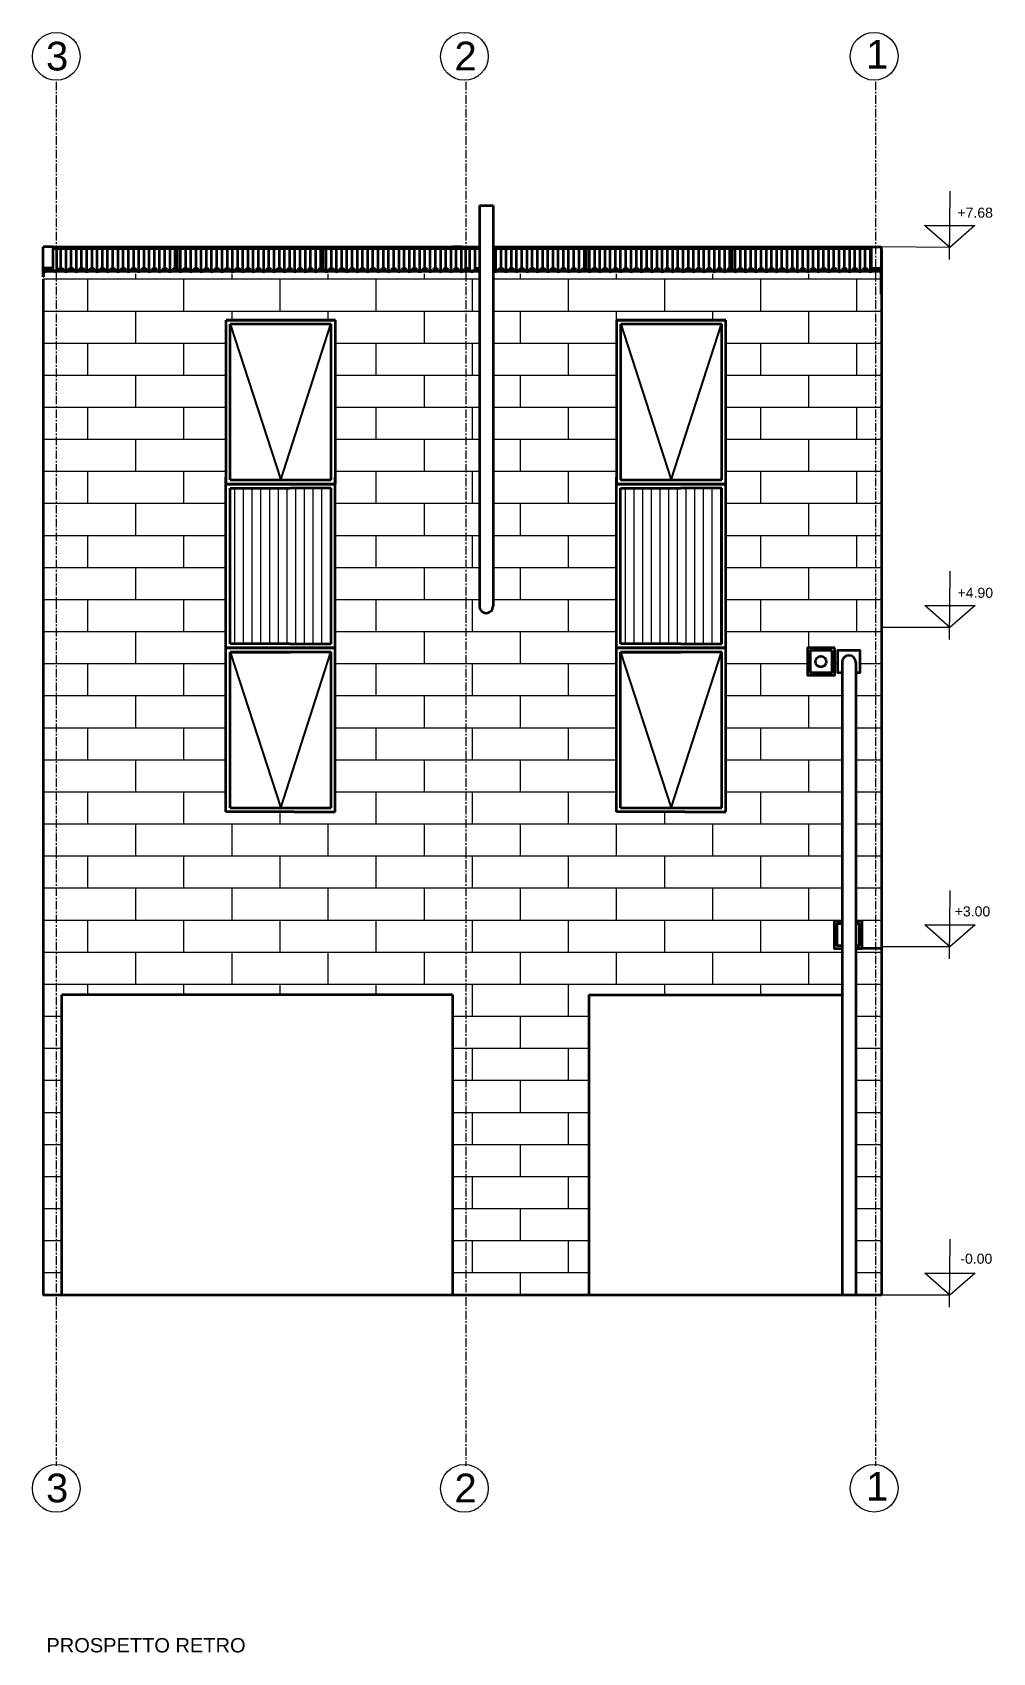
# Model space of a CAD drawing. Header units: metres. Extents: x -3394 to 4496, y 8696 to 12812.
# Drawn here: x -1877 to -1174, y 11626 to 12812 of the extents above; entities that cross this region are included whole.
import ezdxf

# ---------------------------------------------------------------- set-up
doc = ezdxf.new("R2010")
doc.units = ezdxf.units.M
doc.header["$LTSCALE"] = 5
doc.header["$MEASUREMENT"] = 0
doc.linetypes.add('CENTERX2', pattern=[4, 2.5, -0.5, 0.5, -0.5])
for name, color, linetype, lineweight in [('A-ANNO-SYMB', 3, 'Continuous', 15), ('A-ANNO-SYMBT', 1, 'CENTERX2', 9), ('A-ELEV-MBE2', 2, 'Continuous', 25), ('A-FLOR-LEVL', 5, 'Continuous', 35)]:
    doc.layers.add(name, color=color, linetype=linetype, lineweight=lineweight)
doc.layers.add('G-ANNO-NPLT', color=210, linetype='Continuous', lineweight=18, plot=False)
doc.styles.add('ARIAL', font='arial.ttf')
pattern_1 = [(0, (-8066.884, 9251.71), (0, 23.4696), []), (90, (-8066.884, 9251.71), (-35.2, 23.4696), [23.4696, -23.4696])]

msp = doc.modelspace()

# ---------------------------------------------------------------- hatches: boundary and pattern name
at = {"layer": 'G-ANNO-NPLT'}
h = msp.add_hatch(dxfattribs=at)
h.set_pattern_fill('AR-BRSTD', color=256, scale=8.8)
h.set_pattern_definition(pattern_1)
h.paths.add_polyline_path([(-1855.5, 12635.2), (-1869, 12635.2), (-1869, 12631.3), (-1869.2, 12631.3), (-1869.2, 12141.2), (-1855.5, 12141.2)])
h.paths.add_polyline_path([(-1855.5, 12107.2), (-1869.2, 12107.2), (-1869.2, 11887.2), (-1855.5, 11887.2)])
h.paths.add_polyline_path([(-1284.2, 12141.2), (-1290, 12141.2), (-1569.5, 12141.2), (-1855.5, 12141.2), (-1869.2, 12141.2), (-1869.2, 12107.2), (-1855.5, 12107.2), (-1569.5, 12107.2), (-1469.5, 12107.2), (-1284.2, 12107.2)])
h.paths.add_polyline_path([(-1255.2, 12141.2), (-1255.5, 12141.2), (-1273.7, 12141.2), (-1274.2, 12141.2), (-1274.2, 12107.2), (-1269.5, 12107.2), (-1255.2, 12107.2)])
h.paths.add_polyline_path([(-1255.5, 12107.2), (-1269.5, 12107.2), (-1274.2, 12107.2), (-1274.2, 11887.2), (-1255.5, 11887.2), (-1255.5, 11907.2)])
h = msp.add_hatch(dxfattribs=at)
h.set_pattern_fill('AR-BRSTD', color=256, scale=8.8)
h.set_pattern_definition(pattern_1)
edge = h.paths.add_edge_path()
edge.add_line((-1549.7, 12635.2), (-1569.5, 12635.2))
edge.add_line((-1569.5, 12635.2), (-1839.2, 12635.2))
edge.add_line((-1839.2, 12635.2), (-1854.5, 12635.2))
edge.add_line((-1854.5, 12635.2), (-1869, 12635.2))
edge.add_line((-1869, 12635.2), (-1869, 12631.3))
edge.add_line((-1869, 12631.3), (-1869.2, 12631.3))
edge.add_line((-1869.2, 12631.3), (-1869.2, 11887.2))
edge.add_line((-1869.2, 11887.2), (-1855.5, 11887.2))
edge.add_line((-1855.5, 11887.2), (-1855.5, 12107.2))
edge.add_line((-1855.5, 12107.2), (-1569.5, 12107.2))
edge.add_line((-1569.5, 12107.2), (-1569.5, 11887.2))
edge.add_line((-1569.5, 11887.2), (-1469.5, 11887.2))
edge.add_line((-1469.5, 11887.2), (-1469.5, 12107.2))
edge.add_line((-1469.5, 12107.2), (-1284.2, 12107.2))
edge.add_line((-1284.2, 12107.2), (-1284.2, 12141.2))
edge.add_line((-1284.2, 12141.2), (-1290, 12141.2))
edge.add_line((-1290, 12141.2), (-1290, 12161.2))
edge.add_line((-1290, 12161.2), (-1284.2, 12161.2))
edge.add_line((-1284.2, 12161.2), (-1284.2, 12343.2))
edge.add_line((-1284.2, 12343.2), (-1287.5, 12343.2))
edge.add_line((-1287.5, 12343.2), (-1287.5, 12359.2))
edge.add_line((-1287.5, 12359.2), (-1271, 12359.2))
edge.add_line((-1271, 12359.2), (-1271, 12343.2))
edge.add_line((-1271, 12343.2), (-1274.2, 12343.2))
edge.add_line((-1274.2, 12343.2), (-1274.2, 12161.2))
edge.add_line((-1274.2, 12161.2), (-1269.5, 12161.2))
edge.add_line((-1269.5, 12161.2), (-1269.5, 12141.2))
edge.add_line((-1269.5, 12141.2), (-1255.5, 12141.2))
edge.add_line((-1255.5, 12141.2), (-1255.5, 12233.2))
edge.add_line((-1255.5, 12233.2), (-1255.2, 12618.8))
edge.add_line((-1255.2, 12618.8), (-1255.5, 12618.8))
edge.add_line((-1255.5, 12618.8), (-1255.5, 12635.2))
edge.add_line((-1255.5, 12635.2), (-1539.7, 12635.2))
edge.add_line((-1539.7, 12635.2), (-1539.7, 12391.7))
edge.add_arc((-1544.7, 12391.7), 5, -180, 0, ccw=False)
edge.add_line((-1549.7, 12391.7), (-1549.7, 12635.2))
h.paths.add_polyline_path([(-1735.3, 12486.2), (-1735.2, 12601.2), (-1685.2, 12601.2), (-1655.2, 12601.2), (-1655.2, 12481.2), (-1655.3, 12356.2), (-1655.3, 12241.2), (-1685.3, 12241.2), (-1735.3, 12241.2), (-1735.3, 12356.2)], flags=16)
h.paths.add_polyline_path([(-1732.3, 12478.2), (-1688.2, 12478.2), (-1658.3, 12478.2), (-1658.3, 12364.2), (-1688.3, 12364.2), (-1732.3, 12364.2)], flags=0)
h.paths.add_polyline_path([(-1732.2, 12598.2), (-1658.2, 12598.2), (-1658.2, 12484.2), (-1732.2, 12484.2)], flags=0)
h.paths.add_polyline_path([(-1732.3, 12358.2), (-1688.3, 12358.2), (-1658.3, 12358.2), (-1658.3, 12244.2), (-1732.3, 12244.2)], flags=0)
h.paths.add_polyline_path([(-1449.3, 12486.2), (-1449.2, 12601.2), (-1399.2, 12601.2), (-1369.2, 12601.2), (-1369.2, 12481.2), (-1369.3, 12356.2), (-1369.3, 12241.2), (-1399.3, 12241.2), (-1449.3, 12241.2), (-1449.3, 12356.2)], flags=16)
h.paths.add_polyline_path([(-1446.3, 12478.2), (-1402.2, 12478.2), (-1372.3, 12478.2), (-1372.3, 12364.2), (-1402.3, 12364.2), (-1446.3, 12364.2)], flags=0)
h.paths.add_polyline_path([(-1446.2, 12598.2), (-1372.2, 12598.2), (-1372.2, 12484.2), (-1446.2, 12484.2)], flags=0)
h.paths.add_polyline_path([(-1446.3, 12358.2), (-1402.3, 12358.2), (-1372.3, 12358.2), (-1372.3, 12244.2), (-1446.3, 12244.2)], flags=0)
h.paths.add_polyline_path([(-1309.5, 12361.2), (-1289.5, 12361.2), (-1289.5, 12341.2), (-1309.5, 12341.2)], flags=16)
h.paths.add_polyline_path([(-1307.5, 12359.2), (-1291.5, 12359.2), (-1291.5, 12343.2), (-1307.5, 12343.2)], flags=0)
edge = h.paths.add_edge_path(flags=0)
edge.add_arc((-1299.7, 12351.2), 4, 0, 360)
h = msp.add_hatch(dxfattribs=at)
h.set_pattern_fill('ANSI31', color=256, scale=2, angle=405, style=0)
h.set_pattern_definition([(90, (-3697.221, 6709.079), (-6.35, 5e-15), [])])
h.paths.add_polyline_path([(-1732.3, 12364.2), (-1688.3, 12364.2), (-1658.3, 12364.2), (-1658.3, 12478.2), (-1688.2, 12478.2), (-1732.3, 12478.2)])
h = msp.add_hatch(dxfattribs=at)
h.set_pattern_fill('ANSI31', color=256, scale=2, angle=405, style=0)
h.set_pattern_definition([(90, (-3411.221, 6709.079), (-6.35, 5e-15), [])])
h.paths.add_polyline_path([(-1446.3, 12364.2), (-1402.3, 12364.2), (-1372.3, 12364.2), (-1372.3, 12478.2), (-1402.2, 12478.2), (-1446.3, 12478.2)])

# ---------------------------------------------------------------- linework, layer by layer
at = {"layer": 'A-ANNO-SYMB'}
for p, q in [((-1205.5, 12645.7), (-1205.1, 12695.6)), ((-1205.4, 12367.4), (-1205, 12417.3)), ((-1205.4, 12133.5), (-1205, 12183.5)), ((-1205.4, 11878.5), (-1205, 11928.4))]:
    msp.add_line(p, q, dxfattribs=at)
at = {"layer": 'A-ANNO-SYMB', "ltscale": 0.8}
for p, q in [((-1205.3, 12654.4), (-1255.2, 12654.8)), ((-1205.2, 12376.1), (-1255.2, 12376.1)), ((-1205.2, 12142.3), (-1255.2, 12142.3)), ((-1205.2, 11887.2), (-1255.2, 11887.2))]:
    msp.add_line(p, q, dxfattribs=at)
at = {"layer": 'A-ANNO-SYMB'}
for points in [[(-1205.3, 12654.4), (-1223.7, 12670.6), (-1186.9, 12670.6)], [(-1205.2, 12376.1), (-1223.6, 12392.3), (-1186.8, 12392.3)], [(-1205.2, 12142.3), (-1223.6, 12158.5), (-1186.8, 12158.5)], [(-1205.2, 11887.2), (-1223.6, 11903.4), (-1186.8, 11903.4)]]:
    msp.add_lwpolyline(points, close=True, dxfattribs=at)
for centre in [(-1859.6, 12794.3), (-1560.7, 12794.3), (-1260.7, 12794.4), (-1859.6, 11745.8), (-1560.7, 11745.8), (-1260.7, 11745.9)]:
    msp.add_circle(centre, 17.5, dxfattribs=at)
at = {"layer": 'A-ANNO-SYMBT', "ltscale": 0.5}
for p, q in [((-1859.6, 12775.8), (-1859.6, 11762.3)), ((-1559.6, 12775.8), (-1559.6, 11762.3)), ((-1259.6, 12775.8), (-1259.6, 11762.3))]:
    msp.add_line(p, q, dxfattribs=at)
at = {"layer": 'A-ELEV-MBE2', "ltscale": 0.8}
for p, q in [((-1732.2, 12598.2), (-1695.2, 12484.2)), ((-1695.2, 12484.2), (-1658.5, 12598.2)), ((-1446.2, 12598.2), (-1409.2, 12484.2)), ((-1409.2, 12484.2), (-1372.5, 12598.2)), ((-1732.2, 12358.2), (-1695.2, 12244.2)), ((-1695.2, 12244.2), (-1658.5, 12358.2)), ((-1446.3, 12358.2), (-1409.2, 12244.2)), ((-1409.2, 12244.2), (-1372.5, 12358.2))]:
    msp.add_line(p, q, dxfattribs=at)
at = {"layer": 'A-FLOR-LEVL'}
for p, q in [((-1549.7, 12685.2), (-1549.7, 12391.7)), ((-1549.7, 12685.2), (-1539.7, 12685.2)), ((-1539.7, 12685.2), (-1539.7, 12391.7)), ((-1861.9, 12654.8), (-1869.2, 12654.8)), ((-1869.2, 12632.9), (-1869.2, 12654.8)), ((-1862.9, 12654.8), (-1849.2, 12654.8)), ((-1861.9, 12653.7), (-1849.2, 12653.7)), ((-1861.9, 12639.1), (-1861.9, 12653.7)), ((-1859.1, 12637.3), (-1859.1, 12653.7)), ((-1856.3, 12639.1), (-1856.3, 12653.7)), ((-1854.5, 12654.8), (-1577.3, 12654.8)), ((-1854.5, 12653.7), (-1577.3, 12653.7)), ((-1852.4, 12637.3), (-1852.4, 12653.7)), ((-1852.4, 12637.3), (-1852.4, 12653.7)), ((-1848.6, 12639.1), (-1848.6, 12653.7)), ((-1844.8, 12637.3), (-1844.8, 12653.7)), ((-1841, 12639.1), (-1841, 12653.7)), ((-1839.2, 12654.8), (-1562.1, 12654.8)), ((-1839.2, 12653.7), (-1562.1, 12653.7)), ((-1837.2, 12637.3), (-1837.2, 12653.7)), ((-1833.4, 12639.1), (-1833.4, 12653.7)), ((-1829.6, 12637.3), (-1829.6, 12653.7)), ((-1825.8, 12639.1), (-1825.8, 12653.7)), ((-1822, 12637.3), (-1822, 12653.7)), ((-1818.2, 12639.1), (-1818.2, 12653.7)), ((-1814.3, 12637.3), (-1814.3, 12653.7)), ((-1810.5, 12639.1), (-1810.5, 12653.7)), ((-1806.7, 12637.3), (-1806.7, 12653.7)), ((-1802.9, 12639.1), (-1802.9, 12653.7)), ((-1799.1, 12637.3), (-1799.1, 12653.7)), ((-1795.3, 12639.1), (-1795.3, 12653.7)), ((-1791.5, 12637.3), (-1791.5, 12653.7)), ((-1787.7, 12639.1), (-1787.7, 12653.7)), ((-1783.9, 12637.3), (-1783.9, 12653.7)), ((-1780.1, 12639.1), (-1780.1, 12653.7)), ((-1776.2, 12637.3), (-1776.2, 12653.7)), ((-1772.4, 12639.1), (-1772.4, 12653.7)), ((-1770.9, 12637.9), (-1770.9, 12653.7)), ((-1768.6, 12637.3), (-1768.6, 12653.7)), ((-1768.6, 12637.3), (-1768.6, 12650.7)), ((-1764.8, 12639.1), (-1764.8, 12653.7)), ((-1764.8, 12639.1), (-1764.8, 12652)), ((-1761, 12637.3), (-1761, 12653.7)), ((-1761, 12637.3), (-1761, 12652)), ((-1757.2, 12639.1), (-1757.2, 12653.7)), ((-1753.4, 12637.3), (-1753.4, 12653.7)), ((-1749.6, 12639.1), (-1749.6, 12653.7)), ((-1745.8, 12637.3), (-1745.8, 12653.7)), ((-1742, 12639.1), (-1742, 12653.7)), ((-1738.1, 12637.3), (-1738.1, 12653.7)), ((-1734.3, 12639.1), (-1734.3, 12653.7)), ((-1730.5, 12637.3), (-1730.5, 12653.7)), ((-1726.7, 12639.1), (-1726.7, 12653.7)), ((-1722.9, 12637.3), (-1722.9, 12653.7)), ((-1719.1, 12639.1), (-1719.1, 12653.7)), ((-1715.3, 12637.3), (-1715.3, 12653.7)), ((-1711.5, 12639.1), (-1711.5, 12653.7)), ((-1707.7, 12637.3), (-1707.7, 12653.7)), ((-1703.9, 12639.1), (-1703.9, 12653.7)), ((-1700, 12637.3), (-1700, 12653.7)), ((-1696.2, 12639.1), (-1696.2, 12653.7)), ((-1692.4, 12637.3), (-1692.4, 12653.7)), ((-1688.6, 12639.1), (-1688.6, 12653.7)), ((-1684.8, 12637.3), (-1684.8, 12653.7)), ((-1681, 12639.1), (-1681, 12653.7)), ((-1677.2, 12637.3), (-1677.2, 12653.7)), ((-1673.4, 12639.1), (-1673.4, 12653.7)), ((-1669.6, 12637.3), (-1669.6, 12653.7)), ((-1665.8, 12639.1), (-1665.8, 12653.7)), ((-1664.2, 12637.9), (-1664.2, 12653.7)), ((-1661.9, 12637.3), (-1661.9, 12653.7)), ((-1661.9, 12637.3), (-1661.9, 12650.8)), ((-1658.1, 12639.1), (-1658.1, 12653.7)), ((-1654.3, 12637.3), (-1654.3, 12653.7)), ((-1650.5, 12639.1), (-1650.5, 12653.7)), ((-1646.7, 12637.3), (-1646.7, 12653.7)), ((-1642.9, 12639.1), (-1642.9, 12653.7)), ((-1639.1, 12637.3), (-1639.1, 12653.7)), ((-1635.3, 12639.1), (-1635.3, 12653.7)), ((-1631.5, 12637.3), (-1631.5, 12653.7)), ((-1627.7, 12639.1), (-1627.7, 12653.7)), ((-1623.8, 12637.3), (-1623.8, 12653.7)), ((-1620, 12639.1), (-1620, 12653.7)), ((-1616.2, 12637.3), (-1616.2, 12653.7)), ((-1612.4, 12639.1), (-1612.4, 12653.7)), ((-1608.6, 12637.3), (-1608.6, 12653.7)), ((-1604.8, 12639.1), (-1604.8, 12653.7)), ((-1601, 12637.3), (-1601, 12653.7)), ((-1597.2, 12639.1), (-1597.2, 12653.7)), ((-1593.4, 12637.3), (-1593.4, 12653.7)), ((-1589.6, 12639.1), (-1589.6, 12653.7)), ((-1585.7, 12637.3), (-1585.7, 12653.7)), ((-1581.9, 12639.1), (-1581.9, 12653.7)), ((-1578.1, 12637.3), (-1578.1, 12653.7)), ((-1574.3, 12639.1), (-1574.3, 12653.7)), ((-1570.5, 12637.3), (-1570.5, 12653.7)), ((-1562.4, 12654.8), (-1569.7, 12654.8)), ((-1566.7, 12639.1), (-1566.7, 12653.7)), ((-1563.4, 12654.8), (-1549.7, 12654.8)), ((-1562.9, 12637.3), (-1562.9, 12653.7)), ((-1562.4, 12653.7), (-1549.7, 12653.7)), ((-1562.1, 12654.8), (-1554.7, 12654.8)), ((-1559.6, 12639), (-1559.6, 12653.7)), ((-1556.8, 12637.8), (-1556.8, 12653.7)), ((-1552.9, 12638.5), (-1552.9, 12653.7)), ((-1539.7, 12654.8), (-1262.6, 12654.8)), ((-1539.7, 12653.7), (-1262.6, 12653.7)), ((-1537.7, 12637.3), (-1537.7, 12653.7)), ((-1533.9, 12639.1), (-1533.9, 12653.7)), ((-1530.1, 12637.3), (-1530.1, 12653.7)), ((-1526.3, 12639.1), (-1526.3, 12653.7)), ((-1522.5, 12637.3), (-1522.5, 12653.7)), ((-1518.7, 12639.1), (-1518.7, 12653.7)), ((-1514.8, 12637.3), (-1514.8, 12653.7)), ((-1511, 12639.1), (-1511, 12653.7)), ((-1507.2, 12637.3), (-1507.2, 12653.7)), ((-1503.4, 12639.1), (-1503.4, 12653.7)), ((-1499.6, 12637.3), (-1499.6, 12653.7)), ((-1495.8, 12639.1), (-1495.8, 12653.7)), ((-1492, 12637.3), (-1492, 12653.7)), ((-1488.2, 12639.1), (-1488.2, 12653.7)), ((-1484.4, 12637.3), (-1484.4, 12653.7)), ((-1480.6, 12639.1), (-1480.6, 12653.7)), ((-1476.7, 12637.3), (-1476.7, 12653.7)), ((-1472.9, 12639.1), (-1472.9, 12653.7)), ((-1471.4, 12637.9), (-1471.4, 12653.7)), ((-1469.1, 12637.3), (-1469.1, 12653.7)), ((-1469.1, 12637.3), (-1469.1, 12650.7)), ((-1465.3, 12639.1), (-1465.3, 12653.7)), ((-1465.3, 12639.1), (-1465.3, 12652)), ((-1461.5, 12637.3), (-1461.5, 12653.7)), ((-1461.5, 12637.3), (-1461.5, 12652)), ((-1457.7, 12639.1), (-1457.7, 12653.7)), ((-1453.9, 12637.3), (-1453.9, 12653.7)), ((-1450.1, 12639.1), (-1450.1, 12653.7)), ((-1446.3, 12637.3), (-1446.3, 12653.7)), ((-1442.5, 12639.1), (-1442.5, 12653.7)), ((-1438.6, 12637.3), (-1438.6, 12653.7)), ((-1434.8, 12639.1), (-1434.8, 12653.7)), ((-1431, 12637.3), (-1431, 12653.7)), ((-1427.2, 12639.1), (-1427.2, 12653.7)), ((-1423.4, 12637.3), (-1423.4, 12653.7)), ((-1419.6, 12639.1), (-1419.6, 12653.7)), ((-1415.8, 12637.3), (-1415.8, 12653.7)), ((-1412, 12639.1), (-1412, 12653.7)), ((-1408.2, 12637.3), (-1408.2, 12653.7)), ((-1404.4, 12639.1), (-1404.4, 12653.7)), ((-1400.5, 12637.3), (-1400.5, 12653.7)), ((-1396.7, 12639.1), (-1396.7, 12653.7)), ((-1392.9, 12637.3), (-1392.9, 12653.7)), ((-1389.1, 12639.1), (-1389.1, 12653.7)), ((-1385.3, 12637.3), (-1385.3, 12653.7)), ((-1381.5, 12639.1), (-1381.5, 12653.7)), ((-1377.7, 12637.3), (-1377.7, 12653.7)), ((-1373.9, 12639.1), (-1373.9, 12653.7)), ((-1370.1, 12637.3), (-1370.1, 12653.7)), ((-1366.3, 12639.1), (-1366.3, 12653.7)), ((-1364.7, 12637.9), (-1364.7, 12653.7)), ((-1362.4, 12637.3), (-1362.4, 12653.7)), ((-1362.4, 12637.3), (-1362.4, 12650.8)), ((-1358.6, 12639.1), (-1358.6, 12653.7)), ((-1354.8, 12637.3), (-1354.8, 12653.7)), ((-1351, 12639.1), (-1351, 12653.7)), ((-1347.2, 12637.3), (-1347.2, 12653.7)), ((-1343.4, 12639.1), (-1343.4, 12653.7)), ((-1339.6, 12637.3), (-1339.6, 12653.7)), ((-1335.8, 12639.1), (-1335.8, 12653.7)), ((-1332, 12637.3), (-1332, 12653.7)), ((-1328.2, 12639.1), (-1328.2, 12653.7)), ((-1324.3, 12637.3), (-1324.3, 12653.7)), ((-1320.5, 12639.1), (-1320.5, 12653.7)), ((-1316.7, 12637.3), (-1316.7, 12653.7)), ((-1312.9, 12639.1), (-1312.9, 12653.7)), ((-1309.1, 12637.3), (-1309.1, 12653.7)), ((-1305.3, 12639.1), (-1305.3, 12653.7)), ((-1301.5, 12637.3), (-1301.5, 12653.7)), ((-1297.7, 12639.1), (-1297.7, 12653.7)), ((-1293.9, 12637.3), (-1293.9, 12653.7)), ((-1290.1, 12639.1), (-1290.1, 12653.7)), ((-1286.2, 12637.3), (-1286.2, 12653.7)), ((-1282.4, 12639.1), (-1282.4, 12653.7)), ((-1278.6, 12637.3), (-1278.6, 12653.7)), ((-1274.8, 12639.1), (-1274.8, 12653.7)), ((-1271, 12637.3), (-1271, 12653.7)), ((-1267.2, 12639.1), (-1267.2, 12653.7)), ((-1263.4, 12637.3), (-1263.4, 12653.7)), ((-1262.6, 12654.8), (-1255.2, 12654.8)), ((-1262.6, 12639.1), (-1262.6, 12653.7)), ((-1255.2, 12620.3), (-1255.2, 12654.8)), ((-1255.2, 12653.2), (-1255.2, 11887.2)), ((-1861.9, 12639.3), (-1869.2, 12639.3)), ((-1869, 12639.1), (-1869, 12632.9)), ((-1862.9, 12639.1), (-1869, 12639.1)), ((-1849.2, 12636.8), (-1869, 12636.8)), ((-1849.2, 12636.8), (-1869, 12636.8)), ((-1849.2, 12636.8), (-1869, 12636.8)), ((-1849.2, 12636.8), (-1869, 12636.8)), ((-1866.7, 12637.5), (-1866.7, 12639.1)), ((-1862.9, 12639.1), (-1861.9, 12639.1)), ((-1570.2, 12636.8), (-1854.5, 12636.8)), ((-1570.2, 12636.8), (-1854.5, 12636.8)), ((-1570.2, 12636.8), (-1854.5, 12636.8)), ((-1570.2, 12636.8), (-1854.5, 12636.8)), ((-1555, 12636.8), (-1839.2, 12636.8)), ((-1555, 12636.8), (-1839.2, 12636.8)), ((-1555, 12636.8), (-1839.2, 12636.8)), ((-1555, 12636.8), (-1839.2, 12636.8)), ((-1770.5, 12638.2), (-1770.9, 12637.9)), ((-1759.1, 12638.2), (-1758.7, 12637.9)), ((-1663.8, 12638.2), (-1664.2, 12637.9)), ((-1660, 12638.2), (-1659.7, 12637.9)), ((-1549.7, 12636.8), (-1569.5, 12636.8)), ((-1549.7, 12636.8), (-1569.5, 12636.8)), ((-1549.7, 12636.8), (-1569.5, 12636.8)), ((-1549.7, 12636.8), (-1569.5, 12636.8)), ((-1255.5, 12636.8), (-1539.7, 12636.8)), ((-1255.5, 12636.8), (-1539.7, 12636.8)), ((-1255.5, 12636.8), (-1539.7, 12636.8)), ((-1255.5, 12636.8), (-1539.7, 12636.8)), ((-1471, 12638.2), (-1471.4, 12637.9)), ((-1459.6, 12638.2), (-1459.2, 12637.9)), ((-1364.3, 12638.2), (-1364.7, 12637.9)), ((-1360.5, 12638.2), (-1360.2, 12637.9)), ((-1262.6, 12639.3), (-1255.2, 12639.3)), ((-1262.6, 12639.1), (-1255.5, 12639.1)), ((-1255.8, 12637.3), (-1255.8, 12639.1)), ((-1255.5, 12620.3), (-1255.5, 12639.1)), ((-1869, 12632.9), (-1869.2, 12632.9)), ((-1869.2, 12631.3), (-1869.2, 11887.2)), ((-1255.2, 12620.3), (-1255.5, 12620.3)), ((-1735.2, 12601.2), (-1685.2, 12601.2)), ((-1735.2, 12481.2), (-1735.2, 12601.2)), ((-1685.2, 12601.2), (-1735.2, 12601.2)), ((-1655.2, 12601.2), (-1685.2, 12601.2)), ((-1685.2, 12601.2), (-1655.2, 12601.2)), ((-1655.2, 12481.2), (-1655.2, 12601.2)), ((-1449.2, 12601.2), (-1399.2, 12601.2)), ((-1449.2, 12481.2), (-1449.2, 12601.2)), ((-1399.2, 12601.2), (-1449.2, 12601.2)), ((-1369.2, 12601.2), (-1399.2, 12601.2)), ((-1399.2, 12601.2), (-1369.2, 12601.2)), ((-1369.2, 12481.2), (-1369.2, 12601.2)), ((-1732.2, 12484.2), (-1732.2, 12598.2)), ((-1658.2, 12598.2), (-1732.2, 12598.2)), ((-1658.2, 12484.2), (-1658.2, 12598.2)), ((-1446.2, 12484.2), (-1446.2, 12598.2)), ((-1372.2, 12598.2), (-1446.2, 12598.2)), ((-1372.2, 12484.2), (-1372.2, 12598.2)), ((-1735.3, 12356.2), (-1735.3, 12486.2)), ((-1685.3, 12481.2), (-1735.3, 12481.2)), ((-1735.2, 12481.2), (-1685.2, 12481.2)), ((-1685.2, 12481.2), (-1735.2, 12481.2)), ((-1685.2, 12481.2), (-1735.2, 12481.2)), ((-1735.2, 12481.2), (-1685.2, 12481.2)), ((-1732.3, 12484.2), (-1658.3, 12484.2)), ((-1732.2, 12484.2), (-1658.2, 12484.2)), ((-1732.2, 12484.2), (-1658.2, 12484.2)), ((-1685.3, 12481.2), (-1655.3, 12481.2)), ((-1655.2, 12481.2), (-1685.2, 12481.2)), ((-1655.2, 12481.2), (-1685.2, 12481.2)), ((-1685.2, 12481.2), (-1655.2, 12481.2)), ((-1685.2, 12481.2), (-1655.2, 12481.2)), ((-1655.3, 12356.2), (-1655.3, 12486.2)), ((-1449.3, 12356.2), (-1449.3, 12486.2)), ((-1399.3, 12481.2), (-1449.3, 12481.2)), ((-1449.2, 12481.2), (-1399.2, 12481.2)), ((-1399.2, 12481.2), (-1449.2, 12481.2)), ((-1399.2, 12481.2), (-1449.2, 12481.2)), ((-1449.2, 12481.2), (-1399.2, 12481.2)), ((-1446.3, 12484.2), (-1372.3, 12484.2)), ((-1446.2, 12484.2), (-1372.2, 12484.2)), ((-1446.2, 12484.2), (-1372.2, 12484.2)), ((-1399.3, 12481.2), (-1369.3, 12481.2)), ((-1369.2, 12481.2), (-1399.2, 12481.2)), ((-1369.2, 12481.2), (-1399.2, 12481.2)), ((-1399.2, 12481.2), (-1369.2, 12481.2)), ((-1399.2, 12481.2), (-1369.2, 12481.2)), ((-1369.3, 12356.2), (-1369.3, 12486.2)), ((-1732.3, 12364.2), (-1732.3, 12478.2)), ((-1732.3, 12478.2), (-1688.2, 12478.2)), ((-1658.3, 12478.2), (-1688.2, 12478.2)), ((-1658.3, 12364.2), (-1658.3, 12478.2)), ((-1446.3, 12364.2), (-1446.3, 12478.2)), ((-1446.3, 12478.2), (-1402.2, 12478.2)), ((-1372.3, 12478.2), (-1402.2, 12478.2)), ((-1372.3, 12364.2), (-1372.3, 12478.2)), ((-1688.3, 12364.2), (-1732.3, 12364.2)), ((-1688.3, 12364.2), (-1658.3, 12364.2)), ((-1402.3, 12364.2), (-1446.3, 12364.2)), ((-1402.3, 12364.2), (-1372.3, 12364.2)), ((-1735.3, 12361.2), (-1685.3, 12361.2)), ((-1685.3, 12361.2), (-1735.3, 12361.2)), ((-1735.3, 12241.2), (-1735.3, 12356.2)), ((-1658.3, 12358.2), (-1732.3, 12358.2)), ((-1732.3, 12358.2), (-1688.3, 12358.2)), ((-1732.3, 12244.2), (-1732.3, 12358.2)), ((-1655.3, 12361.2), (-1685.3, 12361.2)), ((-1685.3, 12361.2), (-1655.3, 12361.2)), ((-1658.3, 12244.2), (-1658.3, 12358.2)), ((-1655.3, 12241.2), (-1655.3, 12356.2)), ((-1449.3, 12361.2), (-1399.3, 12361.2)), ((-1399.3, 12361.2), (-1449.3, 12361.2)), ((-1449.3, 12241.2), (-1449.3, 12356.2)), ((-1372.3, 12358.2), (-1446.3, 12358.2)), ((-1446.3, 12358.2), (-1402.3, 12358.2)), ((-1446.3, 12244.2), (-1446.3, 12358.2)), ((-1369.3, 12361.2), (-1399.3, 12361.2)), ((-1399.3, 12361.2), (-1369.3, 12361.2)), ((-1372.3, 12244.2), (-1372.3, 12358.2)), ((-1369.3, 12241.2), (-1369.3, 12356.2)), ((-1284.2, 12350.7), (-1284.2, 11887.2)), ((-1274.2, 12350.7), (-1274.2, 11887.2)), ((-1732.3, 12244.2), (-1658.3, 12244.2)), ((-1446.3, 12244.2), (-1372.3, 12244.2)), ((-1685.3, 12241.2), (-1735.3, 12241.2)), ((-1685.3, 12241.2), (-1655.3, 12241.2)), ((-1399.3, 12241.2), (-1449.3, 12241.2)), ((-1399.3, 12241.2), (-1369.3, 12241.2)), ((-1658.2, 12107.2), (-1855.5, 12107.2)), ((-1569.5, 12107.2), (-1855.5, 12107.2)), ((-1855.5, 11887.2), (-1855.5, 12107.2)), ((-1569.5, 12107.2), (-1569.5, 11887.2)), ((-1469.5, 12107.2), (-1469.5, 11887.2)), ((-1469.5, 12107.2), (-1284.2, 12107.2)), ((-1255.2, 11962.6), (-1255.2, 11887.2)), ((-1255.2, 11887.2), (-1869.2, 11887.2)), ((-1255.2, 11887.2), (-1869.2, 11887.2))]:
    msp.add_line(p, q, dxfattribs=at)
for points in [[(-1289.5, 12361.2), (-1309.5, 12361.2), (-1309.5, 12341.2), (-1289.5, 12341.2)], [(-1291.5, 12359.2), (-1307.5, 12359.2), (-1307.5, 12343.2), (-1291.5, 12343.2)]]:
    msp.add_lwpolyline(points, close=True, dxfattribs=at)
for points in [[(-1274.2, 12343.2), (-1271, 12343.2), (-1271, 12359.2), (-1287.5, 12359.2), (-1287.5, 12343.2), (-1284.2, 12343.2)], [(-1284.7, 12161.2), (-1290, 12161.2), (-1290, 12141.2), (-1284.7, 12141.2)], [(-1284.7, 12161.2), (-1290, 12161.2), (-1290, 12141.2), (-1284.7, 12141.2)], [(-1269.5, 12161.2), (-1274.2, 12161.2)], [(-1274.2, 12141.2), (-1269.5, 12141.2), (-1269.5, 12161.2), (-1274.2, 12161.2)], [(-1273.7, 12141.2), (-1269.5, 12141.2), (-1269.5, 12161.2), (-1273.7, 12161.2)], [(-1284.2, 12159.2), (-1288, 12159.2), (-1288, 12143.2), (-1284.2, 12143.2)], [(-1274.2, 12143.2), (-1271.5, 12143.2), (-1271.5, 12159.2), (-1274.2, 12159.2)], [(-1255.5, 12141.2), (-1273.7, 12141.2)]]:
    msp.add_lwpolyline(points, dxfattribs=at)
msp.add_circle((-1299.7, 12351.2), 4, dxfattribs=at)
for centre, radius, start, end in [((-1867.7, 12639.8), 2.47, 238.4197, 320.5681), ((-1867.7, 12639.8), 2.97, 244.1884, 320.5681), ((-1863.9, 12636.6), 2.47, 39.4162, 140.5681), ((-1863.9, 12636.6), 1.97, 39.4162, 140.5681), ((-1860.1, 12639.8), 2.97, 219.4162, 320.5681), ((-1860.1, 12639.8), 2.47, 219.4162, 320.5681), ((-1856.3, 12636.6), 2.47, 39.4162, 140.5681), ((-1856.3, 12636.6), 1.97, 39.4162, 140.5681), ((-1852.4, 12639.8), 2.97, 219.4162, 320.5681), ((-1852.4, 12639.8), 2.97, 219.4162, 320.5681), ((-1856.3, 12636.6), 2.47, 39.4162, 43.9876), ((-1852.4, 12639.8), 2.47, 219.4162, 320.5681), ((-1852.4, 12639.8), 2.47, 219.4162, 320.5681), ((-1848.6, 12636.6), 2.47, 39.4162, 140.5681), ((-1848.6, 12636.6), 2.47, 104.2165, 140.5681), ((-1848.6, 12636.6), 1.97, 39.4162, 140.5681), ((-1848.6, 12636.6), 1.97, 107.9412, 140.5681), ((-1844.8, 12639.8), 2.97, 219.4162, 320.5681), ((-1844.8, 12639.8), 2.47, 219.4162, 320.5681), ((-1841, 12636.6), 2.47, 39.4162, 140.5681), ((-1841, 12636.6), 1.97, 39.4162, 140.5681), ((-1837.2, 12639.8), 2.97, 219.4162, 320.5681), ((-1841, 12636.6), 2.47, 39.4162, 43.9876), ((-1837.2, 12639.8), 2.47, 219.4162, 320.5681), ((-1833.4, 12636.6), 2.47, 39.4162, 140.5681), ((-1833.4, 12636.6), 1.97, 39.4162, 140.5681), ((-1829.6, 12639.8), 2.97, 219.4162, 320.5681), ((-1829.6, 12639.8), 2.47, 219.4162, 320.5681), ((-1825.8, 12636.6), 2.47, 39.4162, 140.5681), ((-1825.8, 12636.6), 1.97, 39.4162, 140.5681), ((-1822, 12639.8), 2.97, 219.4162, 320.5681), ((-1822, 12639.8), 2.47, 219.4162, 320.5681), ((-1818.2, 12636.6), 2.47, 39.4162, 140.5681), ((-1818.2, 12636.6), 1.97, 39.4162, 140.5681), ((-1814.3, 12639.7), 2.97, 219.4162, 320.5681), ((-1814.3, 12639.7), 2.47, 219.4162, 320.5681), ((-1810.5, 12636.6), 2.47, 39.4162, 140.5681), ((-1810.5, 12636.6), 1.97, 39.4162, 140.5681), ((-1806.7, 12639.7), 2.97, 219.4162, 320.5681), ((-1806.7, 12639.7), 2.47, 219.4162, 320.5681), ((-1802.9, 12636.6), 2.47, 39.4162, 140.5681), ((-1802.9, 12636.6), 1.97, 39.4162, 140.5681), ((-1799.1, 12639.7), 2.97, 219.4162, 320.5681), ((-1799.1, 12639.7), 2.47, 219.4162, 320.5681), ((-1795.3, 12636.6), 2.47, 39.4162, 140.5681), ((-1795.3, 12636.6), 1.97, 39.4162, 140.5681), ((-1791.5, 12639.7), 2.97, 219.4162, 320.5681), ((-1791.5, 12639.7), 2.47, 219.4162, 320.5681), ((-1787.7, 12636.6), 2.47, 39.4162, 140.5681), ((-1787.7, 12636.6), 1.97, 39.4162, 140.5681), ((-1783.9, 12639.7), 2.97, 219.4162, 320.5681), ((-1783.9, 12639.7), 2.47, 219.4162, 320.5681), ((-1780.1, 12636.6), 2.47, 39.4162, 140.5681), ((-1780.1, 12636.6), 1.97, 39.4162, 140.5681), ((-1776.2, 12639.7), 2.97, 219.4162, 320.5681), ((-1776.2, 12639.7), 2.47, 219.4162, 320.5681), ((-1772.4, 12636.6), 2.47, 39.4162, 140.5681), ((-1772.4, 12636.6), 1.97, 39.4162, 140.5681), ((-1768.6, 12639.7), 2.97, 219.4162, 320.5681), ((-1768.6, 12639.8), 2.97, 219.4162, 320.5681), ((-1768.6, 12639.7), 2.47, 219.4162, 320.5681), ((-1768.6, 12639.8), 2.47, 219.4162, 320.5681), ((-1764.8, 12636.6), 2.47, 39.4162, 140.5681), ((-1764.8, 12636.6), 2.47, 39.4162, 140.5681), ((-1764.8, 12636.6), 1.97, 39.4162, 140.5681), ((-1764.8, 12636.6), 1.97, 39.4162, 140.5681), ((-1761, 12639.7), 2.97, 219.4162, 320.5681), ((-1761, 12639.8), 2.97, 219.4162, 320.5681), ((-1761, 12639.7), 2.47, 219.4162, 320.5681), ((-1761, 12639.8), 2.47, 219.4162, 320.5681), ((-1757.2, 12636.6), 2.47, 39.4162, 140.5681), ((-1757.2, 12636.6), 1.97, 39.4162, 140.5681), ((-1753.4, 12639.8), 2.97, 219.4162, 320.5681), ((-1753.4, 12639.8), 2.47, 219.4162, 320.5681), ((-1749.6, 12636.6), 2.47, 39.4162, 140.5681), ((-1749.6, 12636.6), 1.97, 39.4162, 140.5681), ((-1745.8, 12639.8), 2.97, 219.4162, 320.5681), ((-1745.8, 12639.8), 2.47, 219.4162, 320.5681), ((-1742, 12636.6), 2.47, 39.4162, 140.5681), ((-1742, 12636.6), 1.97, 39.4162, 140.5681), ((-1738.1, 12639.8), 2.97, 219.4162, 320.5681), ((-1738.1, 12639.8), 2.47, 219.4162, 320.5681), ((-1734.3, 12636.6), 2.47, 39.4162, 140.5681), ((-1734.3, 12636.6), 1.97, 39.4162, 140.5681), ((-1730.5, 12639.7), 2.97, 219.4162, 320.5681), ((-1730.5, 12639.7), 2.47, 219.4162, 320.5681), ((-1726.7, 12636.6), 2.47, 39.4162, 140.5681), ((-1726.7, 12636.6), 1.97, 39.4162, 140.5681), ((-1722.9, 12639.7), 2.97, 219.4162, 320.5681), ((-1722.9, 12639.7), 2.47, 219.4162, 320.5681), ((-1719.1, 12636.6), 2.47, 39.4162, 140.5681), ((-1719.1, 12636.6), 1.97, 39.4162, 140.5681), ((-1715.3, 12639.7), 2.97, 219.4162, 320.5681), ((-1715.3, 12639.7), 2.47, 219.4162, 320.5681), ((-1711.5, 12636.6), 2.47, 39.4162, 140.5681), ((-1711.5, 12636.6), 1.97, 39.4162, 140.5681), ((-1707.7, 12639.7), 2.97, 219.4162, 320.5681), ((-1707.7, 12639.7), 2.47, 219.4162, 320.5681), ((-1703.9, 12636.6), 2.47, 39.4162, 140.5681), ((-1703.9, 12636.6), 1.97, 39.4162, 140.5681), ((-1700, 12639.7), 2.97, 219.4162, 320.5681), ((-1700, 12639.7), 2.47, 219.4162, 320.5681), ((-1696.2, 12636.6), 2.47, 39.4162, 140.5681), ((-1696.2, 12636.6), 1.97, 39.4162, 140.5681), ((-1692.4, 12639.7), 2.97, 219.4162, 320.5681), ((-1692.4, 12639.7), 2.47, 219.4162, 320.5681), ((-1688.6, 12636.6), 2.47, 39.4162, 140.5681), ((-1688.6, 12636.6), 1.97, 39.4162, 140.5681), ((-1684.8, 12639.7), 2.97, 219.4162, 320.5681), ((-1684.8, 12639.7), 2.47, 219.4162, 320.5681), ((-1681, 12636.6), 2.47, 39.4162, 140.5681), ((-1681, 12636.6), 1.97, 39.4162, 140.5681), ((-1677.2, 12639.7), 2.97, 219.4162, 320.5681), ((-1677.2, 12639.7), 2.47, 219.4162, 320.5681), ((-1673.4, 12636.6), 2.47, 39.4162, 140.5681), ((-1673.4, 12636.6), 1.97, 39.4162, 140.5681), ((-1669.6, 12639.7), 2.97, 219.4162, 320.5681), ((-1669.6, 12639.7), 2.47, 219.4162, 320.5681), ((-1665.8, 12636.6), 2.47, 39.4162, 140.5681), ((-1665.8, 12636.6), 1.97, 39.4162, 140.5681), ((-1661.9, 12639.8), 2.97, 219.4162, 320.5681), ((-1661.9, 12639.7), 2.97, 219.4162, 320.5681), ((-1661.9, 12639.8), 2.47, 219.4162, 320.5681), ((-1661.9, 12639.7), 2.47, 219.4162, 320.5681), ((-1658.1, 12636.6), 2.47, 39.4162, 140.5681), ((-1658.1, 12636.6), 1.97, 39.4162, 140.5681), ((-1654.3, 12639.8), 2.97, 219.4162, 320.5681), ((-1654.3, 12639.8), 2.47, 219.4162, 320.5681), ((-1650.5, 12636.6), 2.47, 39.4162, 140.5681), ((-1650.5, 12636.6), 1.97, 39.4162, 140.5681), ((-1646.7, 12639.8), 2.97, 219.4162, 320.5681), ((-1646.7, 12639.8), 2.47, 219.4162, 320.5681), ((-1642.9, 12636.6), 2.47, 39.4162, 140.5681), ((-1642.9, 12636.6), 1.97, 39.4162, 140.5681), ((-1639.1, 12639.8), 2.97, 219.4162, 320.5681), ((-1639.1, 12639.8), 2.47, 219.4162, 320.5681), ((-1635.3, 12636.6), 2.47, 39.4162, 140.5681), ((-1635.3, 12636.6), 1.97, 39.4162, 140.5681), ((-1631.5, 12639.7), 2.97, 219.4162, 320.5681), ((-1631.5, 12639.7), 2.47, 219.4162, 320.5681), ((-1627.7, 12636.6), 2.47, 39.4162, 140.5681), ((-1627.7, 12636.6), 1.97, 39.4162, 140.5681), ((-1623.8, 12639.7), 2.97, 219.4162, 320.5681), ((-1623.8, 12639.7), 2.47, 219.4162, 320.5681), ((-1620, 12636.6), 2.47, 39.4162, 140.5681), ((-1620, 12636.6), 1.97, 39.4162, 140.5681), ((-1616.2, 12639.7), 2.97, 219.4162, 320.5681), ((-1616.2, 12639.7), 2.47, 219.4162, 320.5681), ((-1612.4, 12636.6), 2.47, 39.4162, 140.5681), ((-1612.4, 12636.6), 1.97, 39.4162, 140.5681), ((-1608.6, 12639.7), 2.97, 219.4162, 320.5681), ((-1608.6, 12639.7), 2.47, 219.4162, 320.5681), ((-1604.8, 12636.6), 2.47, 39.4162, 140.5681), ((-1604.8, 12636.6), 1.97, 39.4162, 140.5681), ((-1601, 12639.7), 2.97, 219.4162, 320.5681), ((-1601, 12639.7), 2.47, 219.4162, 320.5681), ((-1597.2, 12636.6), 2.47, 39.4162, 140.5681), ((-1597.2, 12636.6), 1.97, 39.4162, 140.5681), ((-1593.4, 12639.7), 2.97, 219.4162, 320.5681), ((-1593.4, 12639.7), 2.47, 219.4162, 320.5681), ((-1589.6, 12636.6), 2.47, 39.4162, 140.5681), ((-1589.6, 12636.6), 1.97, 39.4162, 140.5681), ((-1585.7, 12639.7), 2.97, 219.4162, 320.5681), ((-1585.7, 12639.7), 2.47, 219.4162, 320.5681), ((-1581.9, 12636.6), 2.47, 39.4162, 140.5681), ((-1581.9, 12636.6), 1.97, 39.4162, 140.5681), ((-1578.1, 12639.7), 2.97, 219.4162, 320.5681), ((-1578.1, 12639.7), 2.47, 219.4162, 320.5681), ((-1574.3, 12636.6), 2.47, 39.4162, 140.5681), ((-1574.3, 12636.6), 1.97, 39.4162, 140.5681), ((-1570.5, 12639.7), 2.97, 219.4162, 320.5681), ((-1570.5, 12639.7), 2.47, 219.4162, 320.5681), ((-1566.7, 12636.6), 2.47, 39.4162, 140.5681), ((-1566.7, 12636.6), 1.97, 39.4162, 140.5681), ((-1562.9, 12639.7), 2.97, 219.4162, 320.5681), ((-1562.9, 12639.7), 2.47, 219.4162, 320.5681), ((-1559.1, 12636.6), 2.47, 39.4162, 140.5681), ((-1559.1, 12636.6), 1.97, 39.4162, 140.5681), ((-1555.3, 12639.7), 2.97, 219.4162, 275.6111), ((-1555.2, 12639.8), 3.05, 220.1942, 319.816), ((-1555.3, 12639.7), 2.47, 219.4162, 276.7536), ((-1555.2, 12639.8), 2.55, 221.5137, 319.6568), ((-1551.4, 12636.6), 2.47, 48.419, 140.5681), ((-1551.3, 12636.5), 2.09, 41.0303, 138.9546), ((-1541.5, 12636.6), 2.47, 39.4162, 43.9876), ((-1537.7, 12639.8), 2.97, 226.6508, 320.5681), ((-1537.7, 12639.8), 2.47, 219.4162, 320.5681), ((-1533.9, 12636.6), 2.47, 39.4162, 140.5681), ((-1533.9, 12636.6), 1.97, 39.4162, 140.5681), ((-1530.1, 12639.8), 2.97, 219.4162, 320.5681), ((-1530.1, 12639.8), 2.47, 219.4162, 320.5681), ((-1526.3, 12636.6), 2.47, 39.4162, 140.5681), ((-1526.3, 12636.6), 1.97, 39.4162, 140.5681), ((-1522.5, 12639.8), 2.97, 219.4162, 320.5681), ((-1522.5, 12639.8), 2.47, 219.4162, 320.5681), ((-1518.7, 12636.6), 2.47, 39.4162, 140.5681), ((-1518.7, 12636.6), 1.97, 39.4162, 140.5681), ((-1514.8, 12639.7), 2.97, 219.4162, 320.5681), ((-1514.8, 12639.7), 2.47, 219.4162, 320.5681), ((-1511, 12636.6), 2.47, 39.4162, 140.5681), ((-1511, 12636.6), 1.97, 39.4162, 140.5681), ((-1507.2, 12639.7), 2.97, 219.4162, 320.5681), ((-1507.2, 12639.7), 2.47, 219.4162, 320.5681), ((-1503.4, 12636.6), 2.47, 39.4162, 140.5681), ((-1503.4, 12636.6), 1.97, 39.4162, 140.5681), ((-1499.6, 12639.7), 2.97, 219.4162, 320.5681), ((-1499.6, 12639.7), 2.47, 219.4162, 320.5681), ((-1495.8, 12636.6), 2.47, 39.4162, 140.5681), ((-1495.8, 12636.6), 1.97, 39.4162, 140.5681), ((-1492, 12639.7), 2.97, 219.4162, 320.5681), ((-1492, 12639.7), 2.47, 219.4162, 320.5681), ((-1488.2, 12636.6), 2.47, 39.4162, 140.5681), ((-1488.2, 12636.6), 1.97, 39.4162, 140.5681), ((-1484.4, 12639.7), 2.97, 219.4162, 320.5681), ((-1484.4, 12639.7), 2.47, 219.4162, 320.5681), ((-1480.6, 12636.6), 2.47, 39.4162, 140.5681), ((-1480.6, 12636.6), 1.97, 39.4162, 140.5681), ((-1476.7, 12639.7), 2.97, 219.4162, 320.5681), ((-1476.7, 12639.7), 2.47, 219.4162, 320.5681), ((-1472.9, 12636.6), 2.47, 39.4162, 140.5681), ((-1472.9, 12636.6), 1.97, 39.4162, 140.5681), ((-1469.1, 12639.7), 2.97, 219.4162, 320.5681), ((-1469.1, 12639.8), 2.97, 219.4162, 320.5681), ((-1469.1, 12639.7), 2.47, 219.4162, 320.5681), ((-1469.1, 12639.8), 2.47, 219.4162, 320.5681), ((-1465.3, 12636.6), 2.47, 39.4162, 140.5681), ((-1465.3, 12636.6), 2.47, 39.4162, 140.5681), ((-1465.3, 12636.6), 1.97, 39.4162, 140.5681), ((-1465.3, 12636.6), 1.97, 39.4162, 140.5681), ((-1461.5, 12639.7), 2.97, 219.4162, 320.5681), ((-1461.5, 12639.8), 2.97, 219.4162, 320.5681), ((-1461.5, 12639.7), 2.47, 219.4162, 320.5681), ((-1461.5, 12639.8), 2.47, 219.4162, 320.5681), ((-1457.7, 12636.6), 2.47, 39.4162, 140.5681), ((-1457.7, 12636.6), 1.97, 39.4162, 140.5681), ((-1453.9, 12639.8), 2.97, 219.4162, 320.5681), ((-1453.9, 12639.8), 2.47, 219.4162, 320.5681), ((-1450.1, 12636.6), 2.47, 39.4162, 140.5681), ((-1450.1, 12636.6), 1.97, 39.4162, 140.5681), ((-1446.3, 12639.8), 2.97, 219.4162, 320.5681), ((-1446.3, 12639.8), 2.47, 219.4162, 320.5681), ((-1442.5, 12636.6), 2.47, 39.4162, 140.5681), ((-1442.5, 12636.6), 1.97, 39.4162, 140.5681), ((-1438.6, 12639.8), 2.97, 219.4162, 320.5681), ((-1438.6, 12639.8), 2.47, 219.4162, 320.5681), ((-1434.8, 12636.6), 2.47, 39.4162, 140.5681), ((-1434.8, 12636.6), 1.97, 39.4162, 140.5681), ((-1431, 12639.7), 2.97, 219.4162, 320.5681), ((-1431, 12639.7), 2.47, 219.4162, 320.5681), ((-1427.2, 12636.6), 2.47, 39.4162, 140.5681), ((-1427.2, 12636.6), 1.97, 39.4162, 140.5681), ((-1423.4, 12639.7), 2.97, 219.4162, 320.5681), ((-1423.4, 12639.7), 2.47, 219.4162, 320.5681), ((-1419.6, 12636.6), 2.47, 39.4162, 140.5681), ((-1419.6, 12636.6), 1.97, 39.4162, 140.5681), ((-1415.8, 12639.7), 2.97, 219.4162, 320.5681), ((-1415.8, 12639.7), 2.47, 219.4162, 320.5681), ((-1412, 12636.6), 2.47, 39.4162, 140.5681), ((-1412, 12636.6), 1.97, 39.4162, 140.5681), ((-1408.2, 12639.7), 2.97, 219.4162, 320.5681), ((-1408.2, 12639.7), 2.47, 219.4162, 320.5681), ((-1404.4, 12636.6), 2.47, 39.4162, 140.5681), ((-1404.4, 12636.6), 1.97, 39.4162, 140.5681), ((-1400.5, 12639.7), 2.97, 219.4162, 320.5681), ((-1400.5, 12639.7), 2.47, 219.4162, 320.5681), ((-1396.7, 12636.6), 2.47, 39.4162, 140.5681), ((-1396.7, 12636.6), 1.97, 39.4162, 140.5681), ((-1392.9, 12639.7), 2.97, 219.4162, 320.5681), ((-1392.9, 12639.7), 2.47, 219.4162, 320.5681), ((-1389.1, 12636.6), 2.47, 39.4162, 140.5681), ((-1389.1, 12636.6), 1.97, 39.4162, 140.5681), ((-1385.3, 12639.7), 2.97, 219.4162, 320.5681), ((-1385.3, 12639.7), 2.47, 219.4162, 320.5681), ((-1381.5, 12636.6), 2.47, 39.4162, 140.5681), ((-1381.5, 12636.6), 1.97, 39.4162, 140.5681), ((-1377.7, 12639.7), 2.97, 219.4162, 320.5681), ((-1377.7, 12639.7), 2.47, 219.4162, 320.5681), ((-1373.9, 12636.6), 2.47, 39.4162, 140.5681), ((-1373.9, 12636.6), 1.97, 39.4162, 140.5681), ((-1370.1, 12639.7), 2.97, 219.4162, 320.5681), ((-1370.1, 12639.7), 2.47, 219.4162, 320.5681), ((-1366.3, 12636.6), 2.47, 39.4162, 140.5681), ((-1366.3, 12636.6), 1.97, 39.4162, 140.5681), ((-1362.4, 12639.8), 2.97, 219.4162, 320.5681), ((-1362.4, 12639.7), 2.97, 219.4162, 320.5681), ((-1362.4, 12639.8), 2.47, 219.4162, 320.5681), ((-1362.4, 12639.7), 2.47, 219.4162, 320.5681), ((-1358.6, 12636.6), 2.47, 39.4162, 140.5681), ((-1358.6, 12636.6), 1.97, 39.4162, 140.5681), ((-1354.8, 12639.8), 2.97, 219.4162, 320.5681), ((-1354.8, 12639.8), 2.47, 219.4162, 320.5681), ((-1351, 12636.6), 2.47, 39.4162, 140.5681), ((-1351, 12636.6), 1.97, 39.4162, 140.5681), ((-1347.2, 12639.8), 2.97, 219.4162, 320.5681), ((-1347.2, 12639.8), 2.47, 219.4162, 320.5681), ((-1343.4, 12636.6), 2.47, 39.4162, 140.5681), ((-1343.4, 12636.6), 1.97, 39.4162, 140.5681), ((-1339.6, 12639.8), 2.97, 219.4162, 320.5681), ((-1339.6, 12639.8), 2.47, 219.4162, 320.5681), ((-1335.8, 12636.6), 2.47, 39.4162, 140.5681), ((-1335.8, 12636.6), 1.97, 39.4162, 140.5681), ((-1332, 12639.7), 2.97, 219.4162, 320.5681), ((-1332, 12639.7), 2.47, 219.4162, 320.5681), ((-1328.2, 12636.6), 2.47, 39.4162, 140.5681), ((-1328.2, 12636.6), 1.97, 39.4162, 140.5681), ((-1324.3, 12639.7), 2.97, 219.4162, 320.5681), ((-1324.3, 12639.7), 2.47, 219.4162, 320.5681), ((-1320.5, 12636.6), 2.47, 39.4162, 140.5681), ((-1320.5, 12636.6), 1.97, 39.4162, 140.5681), ((-1316.7, 12639.7), 2.97, 219.4162, 320.5681), ((-1316.7, 12639.7), 2.47, 219.4162, 320.5681), ((-1312.9, 12636.6), 2.47, 39.4162, 140.5681), ((-1312.9, 12636.6), 1.97, 39.4162, 140.5681), ((-1309.1, 12639.7), 2.97, 219.4162, 320.5681), ((-1309.1, 12639.7), 2.47, 219.4162, 320.5681), ((-1305.3, 12636.6), 2.47, 39.4162, 140.5681), ((-1305.3, 12636.6), 1.97, 39.4162, 140.5681), ((-1301.5, 12639.7), 2.97, 219.4162, 320.5681), ((-1301.5, 12639.7), 2.47, 219.4162, 320.5681), ((-1297.7, 12636.6), 2.47, 39.4162, 140.5681), ((-1297.7, 12636.6), 1.97, 39.4162, 140.5681), ((-1293.9, 12639.7), 2.97, 219.4162, 320.5681), ((-1293.9, 12639.7), 2.47, 219.4162, 320.5681), ((-1290.1, 12636.6), 2.47, 39.4162, 140.5681), ((-1290.1, 12636.6), 1.97, 39.4162, 140.5681), ((-1286.2, 12639.7), 2.97, 219.4162, 320.5681), ((-1286.2, 12639.7), 2.47, 219.4162, 320.5681), ((-1282.4, 12636.6), 2.47, 39.4162, 140.5681), ((-1282.4, 12636.6), 1.97, 39.4162, 140.5681), ((-1278.6, 12639.7), 2.97, 219.4162, 320.5681), ((-1278.6, 12639.7), 2.47, 219.4162, 320.5681), ((-1274.8, 12636.6), 2.47, 39.4162, 140.5681), ((-1274.8, 12636.6), 1.97, 39.4162, 140.5681), ((-1271, 12639.7), 2.97, 219.4162, 320.5681), ((-1271, 12639.7), 2.47, 219.4162, 320.5681), ((-1267.2, 12636.6), 2.47, 39.4162, 140.5681), ((-1267.2, 12636.6), 1.97, 39.4162, 140.5681), ((-1263.4, 12639.7), 2.97, 219.4162, 320.5681), ((-1263.4, 12639.7), 2.47, 219.4162, 320.5681), ((-1259.6, 12636.6), 2.47, 39.4162, 140.5681), ((-1259.6, 12636.6), 1.97, 39.4162, 140.5681), ((-1255.8, 12639.7), 2.97, 219.4162, 275.6111), ((-1255.8, 12639.7), 2.47, 219.4162, 276.7536), ((-1544.7, 12391.7), 5, 180, 360), ((-1279.2, 12350.7), 5, 0, 180)]:
    msp.add_arc(centre, radius, start, end, dxfattribs=at)

# ---------------------------------------------------------------- texts
at = {"layer": 'A-ANNO-SYMB', "style": 'ARIAL'}
for s, height, p in [('3', 21, (-1867.1, 12784)), ('2', 21, (-1568, 12784.1)), ('1', 21, (-1266.6, 12785.4)), ('+7.68', 7.36, (-1199.7, 12676.2)), ('+4.90', 7.36, (-1199.6, 12397.9)), ('+3.00', 7.36, (-1201.7, 12164.6)), ('-0.00', 7.36, (-1197.6, 11910.3)), ('3', 21, (-1867.1, 11735.6)), ('2', 21, (-1568, 11735.6)), ('1', 21, (-1266.6, 11736.9)), ('PROSPETTO RETRO', 10.5, (-1866.8, 11625.7))]:
    msp.add_text(s, height=height, dxfattribs=at).set_placement(p)

doc.saveas('drawing.dxf')
